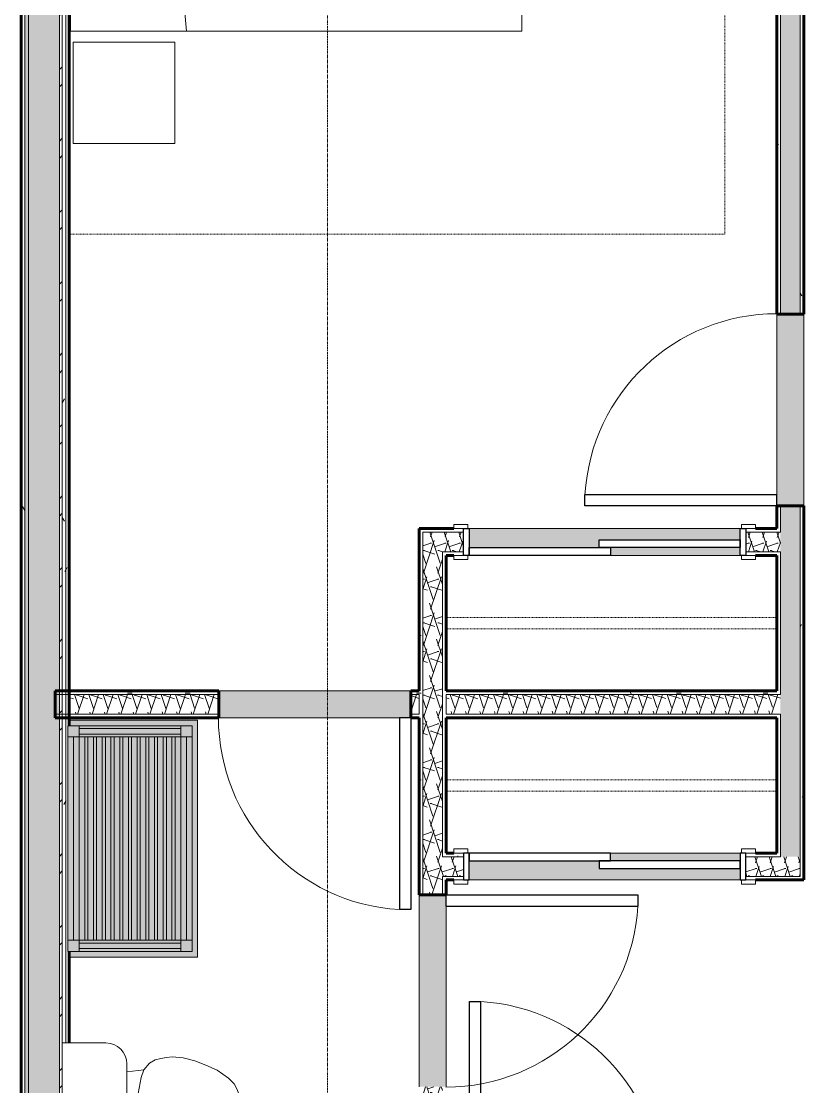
# Model space of a CAD drawing. Header units: inches. Extents: x -4169 to -1846, y 9706 to 12377.
# Drawn here: x -3208.6 to -3069.9, y 10518.5 to 10707.2 of the extents above; entities that cross this region are included whole.
import ezdxf

# ---------------------------------------------------------------- set-up
doc = ezdxf.new("R2010")
doc.units = ezdxf.units.IN
doc.header["$MEASUREMENT"] = 0
doc.linetypes.add('Dash', pattern=[0.25, 0.125, -0.125])
doc.linetypes.add('Grid Line 1_2_', pattern=[0.875, 0.5, -0.125, 0.125, -0.125])
for name, color, linetype, lineweight in [('0-1', 7, 'Continuous', 5), ('0-2', 50, 'Continuous', 18), ('A-DOOR-1', 250, 'Continuous', 9), ('A-DOOR-2', 90, 'Continuous', 30), ('A-DOOR-FRAM-1', 90, 'Continuous', 30), ('A-WALL', 113, 'Continuous', 18), ('A-WALL-1', 8, 'Continuous', 5), ('A-WALL-4', 10, 'Continuous', 60), ('A-WALL-5', 50, 'Continuous', 18), ('A-WALL-PATT-1', 250, 'Continuous', 9), ('A-WALL-PATT-2', 253, 'Continuous', 9), ('A-WALL-PATT-4', 111, 'Continuous', 9), ('I-FURN-1', 250, 'Continuous', 9), ('I-FURN-HDLN-1', 250, 'Dash', 9), ('I-WALL-2', 2, 'Continuous', 5), ('I-WALL-3', 2, 'Continuous', 60), ('P-SANR-FIXT-2', 250, 'Continuous', 9), ('Q-CASE-1', 9, 'Continuous', 9), ('Q-CASE-3', 250, 'Continuous', 9), ('Q-CASE-HDLN-1', 250, 'Dash', 9), ('S-GRID-1', 1, 'Grid Line 1_2_', 9)]:
    doc.layers.add(name, color=color, linetype=linetype, lineweight=lineweight)
pattern_1 = [(0, (0, 0), (20.48, 5.12), [0.845, -14.515, 0.845, -14.515, -81.92]), (0, (0, 0), (20.48, 5.12), [-30.72, 0.845, -29.875, 0.845, -14.515, -35.84]), (0, (0, 0), (20.48, 5.12), [-76.8, 0.845, -9.395, 0.845, -24.755]), (120, (7.68, 2.56), (-14.67405, 15.1762003), [0.845, -14.515, 0.845, -14.515, -81.92]), (120, (7.68, 2.56), (-14.67405, 15.1762003), [-30.72, 0.845, -29.875, 0.845, -14.515, -35.84]), (120, (7.68, 2.56), (-14.67405, 15.1762003), [-76.8, 0.845, -9.395, 0.845, -24.755]), (240, (10.24, 12.8), (-5.80595, -20.2962003), [0.845, -14.515, 0.845, -14.515, -81.92]), (240, (10.24, 12.8), (-5.80595, -20.2962003), [-30.72, 0.845, -29.875, 0.845, -14.515, -35.84]), (240, (10.24, 12.8), (-5.80595, -20.2962003), [-76.8, 0.845, -9.395, 0.845, -24.755])]
pattern_2 = [(161.57, (0.32, 0.32), (-2.560496185, -0.000537386), [0, -18.214, 2.022, 0]), (18.43, (-0.32, 0.32), (-2.560496185, 0.000537386), [0, -18.214, 2.022, 0]), (108.43, (0.32, 0.32), (1.27922091, -6.400876726), [6.07, -14.166]), (71.57, (-0.32, 0.32), (1.27922091, 6.400876726), [6.07, -14.166])]

# ---------------------------------------------------------------- blocks, each defined once
blk = doc.blocks.new('SWING - SINGLE - FLUSH - 2-10 x 6-8 - PRIVACY-2632540-ENLARGED RCP - 2ND FLOOR PLAN')
at = {"layer": 'A-DOOR-1'}
blk.add_arc((17, -2.37), 34.07, 180, 266.6343, dxfattribs=at)
at = {"layer": 'A-DOOR-2'}
for p, q in [((15, -2.37), (15, -36.38)), ((17, -2.37), (15, -2.37)), ((17, -2.37), (17, -36.38)), ((17, -36.38), (15, -36.38))]:
    blk.add_line(p, q, dxfattribs=at)
blk = doc.blocks.new('SLIDING - FLUSH - 4-0 x 6-8-2636080-ENLARGED RCP - 2ND FLOOR PLAN')
at = {"layer": 'A-DOOR-1'}
for p, q in [((-26.75, 3.25), (-24.25, 3.25)), ((-26.75, 2.5), (-26.75, 3.25)), ((-24.25, 2.5), (-26.75, 2.5)), ((-24.25, 3.25), (-24.25, 2.5)), ((24.25, 3.25), (26.75, 3.25)), ((24.25, 2.5), (24.25, 3.25)), ((26.75, 2.5), (24.25, 2.5)), ((26.75, 3.25), (26.75, 2.5)), ((-26.75, -2.25), (-24.25, -2.25)), ((-26.75, -3), (-26.75, -2.25)), ((-24.25, -3), (-26.75, -3)), ((-24.25, -2.25), (-24.25, -3)), ((24.25, -2.25), (26.75, -2.25)), ((24.25, -3), (24.25, -2.25)), ((26.75, -3), (24.25, -3)), ((26.75, -2.25), (26.75, -3))]:
    blk.add_line(p, q, dxfattribs=at)
at = {"layer": 'A-DOOR-2'}
for p, q in [((-1, 0.5), (24, 0.5)), ((-1, -0.88), (-1, 0.5)), ((24, 0.5), (24, -0.88)), ((-24, -0.88), (1, -0.88)), ((-24, -2.25), (-24, -0.88)), ((24, -0.88), (-1, -0.88)), ((1, -0.88), (1, -2.25)), ((1, -2.25), (-24, -2.25))]:
    blk.add_line(p, q, dxfattribs=at)
at = {"layer": 'A-DOOR-FRAM-1'}
for p, q in [((-25, 2.5), (-24, 2.5)), ((-25, -2.25), (-25, 2.5)), ((-24, 2.5), (-24, -2.25)), ((24, 2.5), (25, 2.5)), ((24, -2.25), (24, 2.5)), ((25, 2.5), (25, -2.25)), ((-24, -2.25), (-25, -2.25)), ((25, -2.25), (24, -2.25))]:
    blk.add_line(p, q, dxfattribs=at)
blk = doc.blocks.new('OD_CW_Closet - OD_CW_Closet-V4-ENLARGED RCP - 2ND FLOOR PLAN')
at = {"layer": 'Q-CASE-HDLN-1'}
for p, q in [((30.25, 24), (7.25, 24)), ((0.74, 13), (59.38, 13)), ((0.74, 11), (59.38, 11))]:
    blk.add_line(p, q, dxfattribs=at)
blk = doc.blocks.new('OD_CW_Closet - OD_CW_Closet-V5-ENLARGED RCP - 2ND FLOOR PLAN')
at = {"layer": 'Q-CASE-HDLN-1'}
for p, q in [((0.74, 13), (59.38, 13)), ((0.74, 11), (59.38, 11)), ((7.25, 0), (30.25, 0))]:
    blk.add_line(p, q, dxfattribs=at)
blk = doc.blocks.new('SLIDING - FLUSH - 4-0 x 6-8-2636079-ENLARGED RCP - 2ND FLOOR PLAN')
at = {"layer": 'A-DOOR-1'}
for p, q in [((-24.25, 3), (-26.75, 3)), ((-26.75, 3), (-26.75, 2.25)), ((-26.75, 2.25), (-24.25, 2.25)), ((-24.25, 2.25), (-24.25, 3)), ((26.75, 3), (24.25, 3)), ((24.25, 3), (24.25, 2.25)), ((24.25, 2.25), (26.75, 2.25)), ((26.75, 2.25), (26.75, 3)), ((-24.25, -2.5), (-26.75, -2.5)), ((-26.75, -2.5), (-26.75, -3.25)), ((-26.75, -3.25), (-24.25, -3.25)), ((-24.25, -3.25), (-24.25, -2.5)), ((26.75, -2.5), (24.25, -2.5)), ((24.25, -2.5), (24.25, -3.25)), ((24.25, -3.25), (26.75, -3.25)), ((26.75, -3.25), (26.75, -2.5))]:
    blk.add_line(p, q, dxfattribs=at)
at = {"layer": 'A-DOOR-2'}
for p, q in [((1, 2.25), (-24, 2.25)), ((-24, 2.25), (-24, 0.88)), ((1, 0.88), (1, 2.25)), ((-24, 0.88), (1, 0.88)), ((24, 0.88), (-1, 0.88)), ((-1, 0.88), (-1, -0.5)), ((24, -0.5), (24, 0.88)), ((-1, -0.5), (24, -0.5))]:
    blk.add_line(p, q, dxfattribs=at)
at = {"layer": 'A-DOOR-FRAM-1'}
for p, q in [((-24, 2.25), (-25, 2.25)), ((-25, 2.25), (-25, -2.5)), ((-24, -2.5), (-24, 2.25)), ((24, 2.25), (24, -2.5)), ((25, 2.25), (24, 2.25)), ((25, -2.5), (25, 2.25)), ((-25, -2.5), (-24, -2.5)), ((24, -2.5), (25, -2.5))]:
    blk.add_line(p, q, dxfattribs=at)
blk = doc.blocks.new('Bed-Standard - King 78_ x 80_-1242963-ENLARGED RCP - 2ND FLOOR PLAN')
at = {"layer": 'I-FURN-1'}
for p, q in [((49.69, 38.2), (-28.31, 38.2)), ((-28.31, 38.2), (-28.31, -41.8)), ((49.69, -41.8), (49.69, 38.2)), ((-25.31, 36.2), (-25.31, 24.2)), ((-25.31, 36.2), (46.69, 36.2)), ((46.69, 36.2), (46.69, 24.2)), ((49.69, 24.2), (-28.31, 17.63)), ((-25.31, 24.2), (46.69, 24.2)), ((-28.31, -41.8), (49.69, -41.8))]:
    blk.add_line(p, q, dxfattribs=at)
at = {"layer": 'I-FURN-HDLN-1'}
for p, q in [((-64.31, 38.2), (-64.31, -77.8)), ((73.69, -77.8), (73.69, 38.2)), ((-64.31, -77.8), (73.69, -77.8))]:
    blk.add_line(p, q, dxfattribs=at)
blk = doc.blocks.new('Table-Night Stand - 18_ x 18_ x 24_-1352623-ENLARGED RCP - 2ND FLOOR PLAN')
at = {"layer": 'I-FURN-1'}
for p, q in [((18.15, 18), (0.15, 18)), ((0.15, 18), (0.15, 0)), ((18.15, 0), (18.15, 18)), ((0.15, 0), (18.15, 0))]:
    blk.add_line(p, q, dxfattribs=at)
blk = doc.blocks.new('Toilet-Domestic-3D - Toilet-Domestic-3D-1372870-ENLARGED RCP - 2ND FLOOR PLAN')
at = {"layer": 'P-SANR-FIXT-2'}
for p, q in [((-2.74, 11), (-1.87, 11.5)), ((-1.87, 11.5), (-0.5, 12)), ((-0.5, 12), (0.5, 12)), ((0.5, 12), (1.87, 11.5)), ((1.87, 11.5), (2.74, 11)), ((-5.13, 8), (-3.74, 10)), ((-3.74, 10), (-2.74, 11)), ((2.74, 11), (3.74, 10)), ((3.74, 10), (5.13, 8)), ((-6.06, 6), (-5.13, 8)), ((5.13, 8), (6.06, 6)), ((-6.79, 4), (-6.06, 6)), ((6.06, 6), (6.79, 4)), ((-7.33, 1.99), (-6.79, 4)), ((6.79, 4), (7.33, 1.99)), ((-7.5, 0), (-7.33, 1.99)), ((7.33, 1.99), (7.5, 0)), ((-7.41, -1), (-7.5, 0)), ((-7.24, -2), (-7.41, -1)), ((7.41, -1), (7.24, -2)), ((7.5, 0), (7.41, -1)), ((-6.97, -3), (-7.24, -2)), ((-6.4, -4), (-6.97, -3)), ((6.97, -3), (6.4, -4)), ((7.24, -2), (6.97, -3)), ((-5.21, -5), (-6.4, -4)), ((-3.84, -5.5), (-5.21, -5)), ((-4.86, -8.02), (-5.21, -5)), ((-1, -6), (-3.84, -5.5)), ((3.84, -5.5), (1, -6)), ((5.21, -5), (3.84, -5.5)), ((4.86, -8.02), (5.21, -5)), ((6.4, -4), (5.21, -5)), ((1, -6), (-1, -6)), ((6.25, -8.02), (-6.25, -8.02)), ((-9.98, -11.75), (-9.98, -19.48)), ((9.98, -19.48), (9.98, -11.75)), ((-9.98, -19.48), (9.98, -19.48))]:
    blk.add_line(p, q, dxfattribs=at)
for centre, start, end in [((-6.25, -11.75), 90, 180), ((6.25, -11.75), 0, 90)]:
    blk.add_arc(centre, 3.73, start, end, dxfattribs=at)
blk = doc.blocks.new('Bath Vanity - Bath Vanity 42_-2551081-ENLARGED RCP - 2ND FLOOR PLAN')
at = {"layer": 'Q-CASE-1'}
h = blk.add_hatch(color=256, dxfattribs=at)
h.paths.add_polyline_path([(20.74, -1.25), (20.74, -23), (-19.26, -23), (-19.26, -1.25), (-20.26, -1.25), (-20.26, -24), (21.74, -24), (21.74, -1.25)], flags=0)
h.paths.add_polyline_path([(8.44, -2), (-17.26, -2), (-17.26, -3), (18.74, -3), (18.74, -2)], flags=0)
h.paths.add_polyline_path([(8.44, -4), (-17.26, -4), (-17.26, -4.55), (18.74, -4.55), (18.74, -4)], flags=0)
h.paths.add_polyline_path([(8.44, -5.55), (-17.26, -5.55), (-17.26, -6.09), (18.74, -6.09), (18.74, -5.55)], flags=0)
h.paths.add_polyline_path([(-17.26, -7.09), (-17.26, -7.64), (18.74, -7.64), (18.74, -7.09), (8.44, -7.09)], flags=0)
h.paths.add_polyline_path([(18.74, -8.64), (-17.26, -8.64), (-17.26, -9.18), (18.74, -9.18)], flags=0)
h.paths.add_polyline_path([(18.74, -10.18), (-17.26, -10.18), (-17.26, -10.73), (18.74, -10.73)], flags=0)
h.paths.add_polyline_path([(8.44, -11.73), (-17.26, -11.73), (-17.26, -12.27), (18.74, -12.27), (18.74, -11.73)], flags=0)
h.paths.add_polyline_path([(-17.26, -13.27), (-17.26, -13.82), (18.74, -13.82), (18.74, -13.27), (8.44, -13.27)], flags=0)
h.paths.add_polyline_path([(18.74, -14.82), (-17.26, -14.82), (-17.26, -15.36), (18.74, -15.36)], flags=0)
h.paths.add_polyline_path([(18.74, -16.36), (-17.26, -16.36), (-17.26, -16.91), (18.74, -16.91)], flags=0)
h.paths.add_polyline_path([(-17.2, -17.91), (-17.26, -17.91), (-17.26, -18.45), (18.74, -18.45), (18.74, -17.91), (8.44, -17.91)], flags=0)
h.paths.add_polyline_path([(18.74, -19.45), (-17.26, -19.45), (-17.26, -20), (18.74, -20)], flags=0)
h.paths.add_polyline_path([(8.44, -21), (-17.26, -21), (-17.26, -22), (18.74, -22), (18.74, -21)], flags=0)
h = blk.add_hatch(color=256, dxfattribs=at)
h.paths.add_polyline_path([(-19.26, -1), (-19.26, -3), (-17.26, -3), (-17.26, -1)], flags=0)
h.paths.add_polyline_path([(18.74, -1), (18.74, -3), (20.74, -3), (20.74, -1)], flags=0)
h.paths.add_polyline_path([(-18.76, -21), (-19.26, -21), (-19.26, -23), (-17.26, -23), (-17.26, -21), (-17.76, -21)], flags=0)
h.paths.add_polyline_path([(20.74, -21), (18.74, -21), (18.74, -23), (20.74, -23), (20.74, -22)], flags=0)
for points in [[(8.44, -1), (-17.26, -1), (-17.26, -2), (18.74, -2), (18.74, -1)], [(-19.26, -3), (-19.26, -21), (-18.76, -21), (-18.76, -3)], [(-17.76, -3), (-18.76, -3), (-18.76, -21), (-17.76, -21), (-17.76, -4)], [(-17.76, -3), (-17.76, -21), (-17.26, -21), (-17.26, -3)], [(8.44, -3), (-17.26, -3), (-17.26, -4), (18.74, -4), (18.74, -3)], [(18.74, -3), (18.74, -21), (19.24, -21), (19.24, -3)], [(20.24, -3), (19.24, -3), (19.24, -21), (20.24, -21), (20.24, -4)], [(20.74, -3), (20.24, -3), (20.24, -21), (20.74, -21), (20.74, -4)], [(8.44, -4.55), (-17.26, -4.55), (-17.26, -5.55), (18.74, -5.55), (18.74, -4.55)], [(8.44, -6.09), (-17.26, -6.09), (-17.26, -7.09), (18.74, -7.09), (18.74, -6.09)], [(8.44, -7.64), (-17.26, -7.64), (-17.26, -8.64), (18.74, -8.64), (18.74, -7.64)], [(8.44, -9.18), (-17.26, -9.18), (-17.26, -10.18), (18.74, -10.18), (18.74, -9.18)], [(18.74, -10.73), (-17.26, -10.73), (-17.26, -11.73), (18.74, -11.73), (18.74, -11.19)], [(-17.26, -12.27), (-17.26, -13.27), (18.74, -13.27), (18.74, -12.27), (8.44, -12.27)], [(8.44, -13.82), (-17.26, -13.82), (-17.26, -14.82), (18.74, -14.82), (18.74, -13.82)], [(8.44, -15.36), (-17.26, -15.36), (-17.26, -16.36), (18.74, -16.36), (18.74, -15.36)], [(8.44, -16.91), (-17.26, -16.91), (-17.26, -17.91), (18.74, -17.91), (18.74, -16.91)], [(-17.26, -18.45), (-17.26, -19.45), (18.74, -19.45), (18.74, -18.45), (-16.93, -18.45)], [(-17.26, -20), (-17.26, -21), (18.74, -21), (18.74, -20), (-16.16, -20)], [(-17.26, -22), (-17.26, -23), (18.74, -23), (18.74, -22), (-15.16, -22)]]:
    blk.add_hatch(color=256, dxfattribs=at).paths.add_polyline_path(points, flags=0)
at = {"layer": 'Q-CASE-3'}
for p, q in [((-20.26, -24), (-20.26, -1.25)), ((-19.26, -3), (-19.26, -1)), ((-19.26, -1), (-17.26, -1)), ((18.74, -1), (-17.26, -1)), ((-17.26, -1), (-17.26, -3)), ((18.74, -3), (18.74, -1)), ((18.74, -1), (20.74, -1)), ((20.74, -1), (20.74, -3)), ((21.74, -1.25), (21.74, -24)), ((-19.26, -3), (-19.26, -21)), ((-17.26, -3), (-19.26, -3)), ((-18.76, -3), (-18.76, -21)), ((-17.76, -3), (-17.76, -21)), ((18.74, -2), (-17.26, -2)), ((18.74, -3), (-17.26, -3)), ((-17.26, -3), (-17.26, -21)), ((18.74, -3), (18.74, -21)), ((20.74, -3), (18.74, -3)), ((19.24, -3), (19.24, -21)), ((20.24, -3), (20.24, -21)), ((20.74, -3), (20.74, -21)), ((-17.26, -4), (18.74, -4)), ((18.74, -4.55), (-17.26, -4.55)), ((-17.26, -5.55), (18.74, -5.55)), ((18.74, -6.09), (-17.26, -6.09)), ((-17.26, -7.09), (18.74, -7.09)), ((18.74, -7.64), (-17.26, -7.64)), ((-17.26, -8.64), (18.74, -8.64)), ((18.74, -9.18), (-17.26, -9.18)), ((-17.26, -10.18), (18.74, -10.18)), ((18.74, -10.73), (-17.26, -10.73)), ((-17.26, -11.73), (18.74, -11.73)), ((18.74, -12.27), (-17.26, -12.27)), ((-17.26, -13.27), (18.74, -13.27)), ((18.74, -13.82), (-17.26, -13.82)), ((-17.26, -14.82), (18.74, -14.82)), ((18.74, -15.36), (-17.26, -15.36)), ((-17.26, -16.36), (18.74, -16.36)), ((18.74, -16.91), (-17.26, -16.91)), ((-17.26, -17.91), (18.74, -17.91)), ((18.74, -18.45), (-17.26, -18.45)), ((-17.26, -19.45), (18.74, -19.45)), ((18.74, -20), (-17.26, -20)), ((-19.26, -23), (-19.26, -21)), ((-19.26, -21), (-17.26, -21)), ((-17.26, -21), (18.74, -21)), ((-17.26, -21), (-17.26, -23)), ((18.74, -22), (-17.26, -22)), ((18.74, -23), (18.74, -21)), ((18.74, -21), (20.74, -21)), ((20.74, -21), (20.74, -23)), ((21.74, -24), (-20.26, -24)), ((-17.26, -23), (-19.26, -23)), ((18.74, -23), (-17.26, -23)), ((20.74, -23), (18.74, -23))]:
    blk.add_line(p, q, dxfattribs=at)
blk = doc.blocks.new('CTR - 1st Phase - Unit Layouts_rvt-1-ENLARGED RCP - 2ND FLOOR PLAN')
at = {"layer": 'A-WALL-1'}
for points in [[(-3070.55, 10621.34), (-3069.92, 10621.34), (-3069.92, 10655.34), (-3074.67, 10655.34), (-3074.67, 10621.34), (-3074.05, 10621.34)], [(-3142.15, 10583.84), (-3139.57, 10583.84), (-3139.57, 10588.59), (-3173.57, 10588.59), (-3173.57, 10583.84), (-3160.29, 10583.84)], [(-3133.31, 10518.46), (-3133.31, 10552.46), (-3138.06, 10552.46), (-3138.06, 10518.46), (-3133.94, 10518.46)]]:
    blk.add_hatch(color=256, dxfattribs=at).paths.add_polyline_path(points, flags=0)
h = blk.add_hatch(color=256, dxfattribs=at)
h.paths.add_polyline_path([(-3104.19, 10612.59), (-3081.19, 10612.59), (-3081.19, 10613.96), (-3104.19, 10613.96)], flags=0)
h.paths.add_polyline_path([(-3126.52, 10613.96), (-3106.19, 10613.96), (-3106.19, 10615.34), (-3081.19, 10615.34), (-3081.19, 10617.34), (-3129.19, 10617.34), (-3129.19, 10613.96)], flags=0)
h = blk.add_hatch(color=256, dxfattribs=at)
h.paths.add_polyline_path([(-3106.19, 10555.09), (-3081.19, 10555.09), (-3081.19, 10557.09), (-3106.19, 10557.09), (-3106.19, 10558.46), (-3129.19, 10558.46), (-3129.19, 10555.09), (-3111.11, 10555.09)], flags=0)
h.paths.add_polyline_path([(-3104.19, 10558.46), (-3081.19, 10558.46), (-3081.19, 10559.84), (-3104.19, 10559.84)], flags=0)
at = {"layer": 'A-WALL-PATT-1'}
h = blk.add_hatch(dxfattribs=at)
h.set_pattern_fill('FP_1', color=256, style=0, pattern_type=2)
h.set_pattern_definition(pattern_1)
h.paths.add_polyline_path([(-3074.05, 10559.84), (-3074.05, 10584.46), (-3074.67, 10584.46), (-3074.67, 10559.84)], flags=0)
h.paths.add_polyline_path([(-3074.67, 10587.96), (-3074.05, 10587.96), (-3074.05, 10613.21), (-3074.67, 10613.21), (-3074.67, 10588.59)], flags=0)
h.paths.add_polyline_path([(-3074.67, 10616.71), (-3074.05, 10616.71), (-3074.05, 10621.34), (-3074.67, 10621.34), (-3074.67, 10617.34)], flags=0)
h.paths.add_polyline_path([(-3074.67, 10655.34), (-3074.05, 10655.34), (-3074.05, 10843.14), (-3074.67, 10843.14), (-3074.67, 10671.41)], flags=0)
h = blk.add_hatch(dxfattribs=at)
h.set_pattern_fill('FP_1', color=256, style=0, pattern_type=2)
h.set_pattern_definition(pattern_1)
h.paths.add_polyline_path([(-3069.92, 10555.71), (-3069.92, 10621.34), (-3070.55, 10621.34), (-3070.55, 10555.71)], flags=0)
h.paths.add_polyline_path([(-3069.92, 10655.34), (-3069.92, 10843.14), (-3070.55, 10843.14), (-3070.55, 10655.34)], flags=0)
h = blk.add_hatch(dxfattribs=at)
h.set_pattern_fill('FP_1', color=256, style=0, pattern_type=2)
h.set_pattern_definition(pattern_1)
h.paths.add_polyline_path([(-3138.06, 10458.16), (-3137.44, 10458.16), (-3137.44, 10518.46), (-3138.06, 10518.46), (-3138.06, 10459.77)], flags=0)
h.paths.add_polyline_path([(-3137.44, 10552.46), (-3137.44, 10617.34), (-3138.06, 10617.34), (-3138.06, 10552.46)], flags=0)
h = blk.add_hatch(dxfattribs=at)
h.set_pattern_fill('FP_1', color=256, style=0, pattern_type=2)
h.set_pattern_definition(pattern_1)
h.paths.add_polyline_path([(-3133.94, 10458.16), (-3133.31, 10458.16), (-3133.31, 10495.41), (-3133.94, 10495.41), (-3133.94, 10459.16)], flags=0)
h.paths.add_polyline_path([(-3133.31, 10498.91), (-3133.31, 10518.46), (-3133.94, 10518.46), (-3133.94, 10498.91)], flags=0)
h.paths.add_polyline_path([(-3133.31, 10552.46), (-3133.31, 10555.71), (-3133.94, 10555.71), (-3133.94, 10552.46)], flags=0)
h.paths.add_polyline_path([(-3133.94, 10559.21), (-3133.31, 10559.21), (-3133.31, 10613.21), (-3133.94, 10613.21), (-3133.94, 10570.86)], flags=0)
h = blk.add_hatch(dxfattribs=at)
h.set_pattern_fill('FP_1', color=256, style=0, pattern_type=2)
h.set_pattern_definition(pattern_1)
h.paths.add_polyline_path([(-3126.52, 10587.96), (-3074.67, 10587.96), (-3074.67, 10588.59), (-3133.31, 10588.59), (-3133.31, 10587.96)], flags=0)
h.paths.add_polyline_path([(-3139.57, 10587.96), (-3138.06, 10587.96), (-3138.06, 10588.59), (-3139.57, 10588.59)], flags=0)
h.paths.add_polyline_path([(-3200.07, 10587.96), (-3173.57, 10587.96), (-3173.57, 10588.59), (-3200.07, 10588.59), (-3200.07, 10588.02)], flags=0)
h = blk.add_hatch(dxfattribs=at)
h.set_pattern_fill('FP_1', color=256, style=0, pattern_type=2)
h.set_pattern_definition(pattern_1)
h.paths.add_polyline_path([(-3104.19, 10583.84), (-3074.67, 10583.84), (-3074.67, 10584.46), (-3133.31, 10584.46), (-3133.31, 10583.84), (-3126.52, 10583.84)], flags=0)
h.paths.add_polyline_path([(-3138.06, 10583.84), (-3138.06, 10584.46), (-3139.57, 10584.46), (-3139.57, 10583.84)], flags=0)
h.paths.add_polyline_path([(-3200.07, 10583.84), (-3173.57, 10583.84), (-3173.57, 10584.46), (-3200.07, 10584.46), (-3200.07, 10583.89)], flags=0)
h = blk.add_hatch(dxfattribs=at)
h.set_pattern_fill('FP_1', color=256, style=0, pattern_type=2)
h.set_pattern_definition(pattern_1)
h.paths.add_polyline_path([(-3080.19, 10559.21), (-3074.05, 10559.21), (-3074.05, 10559.84), (-3080.19, 10559.84)], flags=0)
h.paths.add_polyline_path([(-3130.19, 10559.21), (-3130.19, 10559.84), (-3133.31, 10559.84), (-3133.31, 10559.21), (-3131.94, 10559.21)], flags=0)
at = {"layer": 'A-WALL-PATT-2'}
h = blk.add_hatch(dxfattribs=at)
h.set_pattern_fill('FP_2', color=256, style=0, pattern_type=2)
h.set_pattern_definition(pattern_2)
h.paths.add_polyline_path([(-3070.55, 10559.21), (-3070.55, 10621.34), (-3074.05, 10621.34), (-3074.03, 10559.21)], flags=0)
h.paths.add_polyline_path([(-3074.05, 10655.34), (-3070.55, 10655.34), (-3070.55, 10843.14), (-3074.05, 10843.14), (-3074.05, 10671.41)], flags=0)
h = blk.add_hatch(dxfattribs=at)
h.set_pattern_fill('FP_2', color=256, style=0, pattern_type=2)
h.set_pattern_definition(pattern_2)
h.paths.add_polyline_path([(-3137.44, 10457.54), (-3133.94, 10457.54), (-3133.94, 10518.46), (-3137.44, 10518.46), (-3137.44, 10459.68)], flags=0)
h.paths.add_polyline_path([(-3133.94, 10552.46), (-3133.94, 10616.71), (-3137.44, 10616.71), (-3137.44, 10552.46)], flags=0)
h = blk.add_hatch(dxfattribs=at)
h.set_pattern_fill('FP_2', color=256, style=0, pattern_type=2)
h.set_pattern_definition(pattern_2)
h.paths.add_polyline_path([(-3074.67, 10613.21), (-3074.05, 10613.21), (-3074.05, 10616.71), (-3080.19, 10616.71), (-3080.19, 10613.21)], flags=0)
h.paths.add_polyline_path([(-3133.31, 10613.21), (-3130.19, 10613.21), (-3130.19, 10616.71), (-3133.94, 10616.71), (-3133.94, 10613.21)], flags=0)
h = blk.add_hatch(dxfattribs=at)
h.set_pattern_fill('FP_2', color=256, style=0, pattern_type=2)
h.set_pattern_definition(pattern_2)
h.paths.add_polyline_path([(-3133.31, 10584.46), (-3074.05, 10584.46), (-3074.05, 10587.96), (-3133.31, 10587.96)], flags=0)
h.paths.add_polyline_path([(-3138.06, 10584.46), (-3138.06, 10587.96), (-3139.57, 10587.96), (-3139.57, 10584.46)], flags=0)
h.paths.add_polyline_path([(-3177.32, 10584.46), (-3173.57, 10584.46), (-3173.57, 10587.96), (-3200.07, 10587.96), (-3200.07, 10584.46), (-3184.69, 10584.46)], flags=0)
h = blk.add_hatch(dxfattribs=at)
h.set_pattern_fill('FP_2', color=256, style=0, pattern_type=2)
h.set_pattern_definition(pattern_2)
h.paths.add_polyline_path([(-3070.55, 10555.71), (-3070.55, 10559.21), (-3080.19, 10559.21), (-3080.19, 10555.71), (-3074.05, 10555.71)], flags=0)
h.paths.add_polyline_path([(-3130.19, 10555.71), (-3130.19, 10559.21), (-3133.94, 10559.21), (-3133.94, 10555.71), (-3133.31, 10555.71)], flags=0)
at = {"layer": 'A-WALL-4'}
for p, q in [((-3074.67, 10655.34), (-3074.67, 10843.14)), ((-3069.92, 10843.14), (-3069.92, 10655.34)), ((-3069.92, 10655.34), (-3074.67, 10655.34)), ((-3074.67, 10617.34), (-3074.67, 10621.34)), ((-3074.67, 10621.34), (-3069.92, 10621.34)), ((-3069.92, 10621.34), (-3069.92, 10559.84)), ((-3138.06, 10588.59), (-3138.06, 10617.34)), ((-3138.06, 10617.34), (-3137.44, 10617.34)), ((-3137.44, 10617.34), (-3133.31, 10617.34)), ((-3133.31, 10617.34), (-3131.94, 10617.34)), ((-3078.44, 10617.34), (-3074.67, 10617.34)), ((-3133.31, 10612.59), (-3133.31, 10588.59)), ((-3131.94, 10612.59), (-3133.31, 10612.59)), ((-3074.67, 10612.59), (-3078.44, 10612.59)), ((-3074.67, 10588.59), (-3074.67, 10612.59)), ((-3202.57, 10588.59), (-3173.57, 10588.59)), ((-3202.57, 10583.84), (-3202.57, 10588.59)), ((-3173.57, 10588.59), (-3173.57, 10583.84)), ((-3139.57, 10588.59), (-3138.06, 10588.59)), ((-3139.57, 10583.84), (-3139.57, 10588.59)), ((-3133.31, 10588.59), (-3074.67, 10588.59)), ((-3173.57, 10583.84), (-3202.57, 10583.84)), ((-3138.06, 10583.84), (-3139.57, 10583.84)), ((-3138.06, 10552.46), (-3138.06, 10583.84)), ((-3133.31, 10583.84), (-3133.31, 10559.84)), ((-3074.67, 10583.84), (-3133.31, 10583.84)), ((-3074.67, 10559.84), (-3074.67, 10583.84)), ((-3133.31, 10559.84), (-3131.94, 10559.84)), ((-3078.44, 10559.84), (-3074.67, 10559.84)), ((-3069.92, 10559.84), (-3069.92, 10555.71)), ((-3131.94, 10555.09), (-3133.31, 10555.09)), ((-3133.31, 10555.09), (-3133.31, 10552.46)), ((-3069.92, 10555.09), (-3078.44, 10555.09)), ((-3069.92, 10555.71), (-3069.92, 10555.09)), ((-3133.31, 10552.46), (-3138.06, 10552.46))]:
    blk.add_line(p, q, dxfattribs=at)
at = {"layer": 'A-WALL-5'}
for p, q in [((-3074.05, 10843.14), (-3074.05, 10655.34)), ((-3070.55, 10843.14), (-3070.55, 10655.34)), ((-3074.67, 10655.34), (-3074.67, 10621.34)), ((-3069.92, 10621.34), (-3069.92, 10655.34)), ((-3074.05, 10621.34), (-3074.05, 10616.71)), ((-3070.55, 10621.34), (-3070.55, 10559.84)), ((-3081.19, 10617.34), (-3129.19, 10617.34)), ((-3137.44, 10552.46), (-3137.44, 10616.71)), ((-3133.94, 10616.71), (-3137.44, 10616.71)), ((-3133.31, 10616.71), (-3133.94, 10616.71)), ((-3130.19, 10616.71), (-3133.31, 10616.71)), ((-3074.67, 10616.71), (-3080.19, 10616.71)), ((-3074.67, 10616.71), (-3074.05, 10616.71)), ((-3133.94, 10559.21), (-3133.94, 10613.21)), ((-3133.31, 10613.21), (-3133.94, 10613.21)), ((-3130.19, 10613.21), (-3133.31, 10613.21)), ((-3074.67, 10613.21), (-3080.19, 10613.21)), ((-3074.67, 10613.21), (-3074.05, 10613.21)), ((-3074.05, 10613.21), (-3074.05, 10587.96)), ((-3104.19, 10612.59), (-3081.19, 10612.59)), ((-3139.57, 10588.59), (-3173.57, 10588.59)), ((-3173.57, 10587.96), (-3202.57, 10587.96)), ((-3138.06, 10587.96), (-3139.57, 10587.96)), ((-3138.06, 10584.46), (-3138.06, 10587.96)), ((-3138.06, 10587.96), (-3138.06, 10584.46)), ((-3133.31, 10587.96), (-3133.31, 10584.46)), ((-3074.67, 10587.96), (-3133.31, 10587.96)), ((-3133.31, 10584.46), (-3133.31, 10587.96)), ((-3074.67, 10587.96), (-3074.05, 10587.96)), ((-3173.57, 10584.46), (-3202.57, 10584.46)), ((-3173.57, 10583.84), (-3139.57, 10583.84)), ((-3138.06, 10584.46), (-3139.57, 10584.46)), ((-3074.67, 10584.46), (-3133.31, 10584.46)), ((-3074.67, 10584.46), (-3074.05, 10584.46)), ((-3074.05, 10584.46), (-3074.05, 10559.84)), ((-3133.31, 10559.21), (-3133.94, 10559.21)), ((-3133.31, 10559.21), (-3130.19, 10559.21)), ((-3081.19, 10559.84), (-3104.19, 10559.84)), ((-3080.19, 10559.21), (-3074.05, 10559.21)), ((-3074.05, 10559.21), (-3074.05, 10559.84)), ((-3070.55, 10559.21), (-3070.55, 10559.84)), ((-3070.55, 10555.71), (-3070.55, 10559.21)), ((-3133.31, 10555.71), (-3133.94, 10555.71)), ((-3133.94, 10552.46), (-3133.94, 10555.71)), ((-3133.31, 10555.71), (-3130.19, 10555.71)), ((-3129.19, 10555.09), (-3081.19, 10555.09)), ((-3080.19, 10555.71), (-3070.55, 10555.71)), ((-3138.06, 10552.46), (-3138.06, 10518.46)), ((-3133.31, 10518.46), (-3133.31, 10552.46))]:
    blk.add_line(p, q, dxfattribs=at)
at = {"layer": '0-2'}
for name, p, rotation in [('Bed-Standard - King 78_ x 80_-1242963-ENLARGED RCP - 2ND FLOOR PLAN', (-3161.68, 10733.78), 89.99999999994073), ('Table-Night Stand - 18_ x 18_ x 24_-1352623-ENLARGED RCP - 2ND FLOOR PLAN', (-3181.39, 10685.39), 89.99999999994073), ('SWING - SINGLE - FLUSH - 2-10 x 6-8 - PRIVACY-2632540-ENLARGED RCP - 2ND FLOOR PLAN', (-3072.3, 10638.34), 269.9999999999845), ('OD_CW_Closet - OD_CW_Closet-V5-ENLARGED RCP - 2ND FLOOR PLAN', (-3073.94, 10612.59), 180), ('Bath Vanity - Bath Vanity 42_-2551081-ENLARGED RCP - 2ND FLOOR PLAN', (-3201.32, 10561.68), 89.99999999996558), ('OD_CW_Closet - OD_CW_Closet-V4-ENLARGED RCP - 2ND FLOOR PLAN', (-3073.94, 10583.84), 180), ('SWING - SINGLE - FLUSH - 2-10 x 6-8 - PRIVACY-2632540-ENLARGED RCP - 2ND FLOOR PLAN', (-3135.69, 10535.46), 89.99999999998012), ('SWING - SINGLE - FLUSH - 2-10 x 6-8 - PRIVACY-2632540-ENLARGED RCP - 2ND FLOOR PLAN', (-3112.12, 10497.16), 180), ('Toilet-Domestic-3D - Toilet-Domestic-3D-1372870-ENLARGED RCP - 2ND FLOOR PLAN', (-3181.85, 10516.24), 269.9999999999782)]:
    blk.add_blockref(name, p, dxfattribs=dict(at, rotation=rotation))
for name, p in [('SLIDING - FLUSH - 4-0 x 6-8-2636080-ENLARGED RCP - 2ND FLOOR PLAN', (-3105.19, 10614.84)), ('SWING - SINGLE - FLUSH - 2-10 x 6-8 - PRIVACY-2632540-ENLARGED RCP - 2ND FLOOR PLAN', (-3156.57, 10586.21)), ('SLIDING - FLUSH - 4-0 x 6-8-2636079-ENLARGED RCP - 2ND FLOOR PLAN', (-3105.19, 10557.59))]:
    blk.add_blockref(name, p, dxfattribs=at)
blk = doc.blocks.new('CTR - 1st Phase - Shell_rvt-1-ENLARGED RCP - 2ND FLOOR PLAN')
at = {"layer": 'S-GRID-1'}
blk.add_line((-3154.32, 9836.18), (-3154.32, 12344.54), dxfattribs=at)

msp = doc.modelspace()

# ---------------------------------------------------------------- hatches: boundary and pattern name
at = {"layer": 'A-WALL-PATT-4'}
h = msp.add_hatch(dxfattribs=at)
h.set_pattern_fill('FP_1', color=256, style=0, pattern_type=2)
h.set_pattern_definition(pattern_1)
h.paths.add_polyline_path([(-3207.95, 10476.16), (-3207.97, 10727.77), (-3208.57, 10727.77), (-3208.57, 10476.16), (-3208.45, 10476.16)], flags=0)
h.paths.add_polyline_path([(-3208.57, 10799.77), (-3207.95, 10799.77), (-3207.95, 10843.14), (-3208.57, 10843.14), (-3208.57, 10832.27)], flags=0)
h = msp.add_hatch(dxfattribs=at)
h.set_pattern_fill('FP_2', color=256, style=0, pattern_type=2)
h.set_pattern_definition(pattern_2)
h.paths.add_polyline_path([(-3207.32, 10475.54), (-3201.82, 10475.54), (-3201.82, 10843.14), (-3207.32, 10843.14), (-3207.32, 10476.16)], flags=0)
h = msp.add_hatch(dxfattribs=at)
h.set_pattern_fill('FP_38', color=256, style=0, pattern_type=2)
h.set_pattern_definition([(45, (0, 0), (-6.335677, 6.335677), []), (45, (0, 9.6), (-6.335677, 6.335677), [])])
h.paths.add_polyline_path([(-3201.82, 10475.54), (-3201.32, 10475.54), (-3201.32, 10843.14), (-3201.82, 10843.14), (-3201.82, 10476.16)], flags=0)
h = msp.add_hatch(dxfattribs=at)
h.set_pattern_fill('FP_1', color=256, style=0, pattern_type=2)
h.set_pattern_definition(pattern_1)
h.paths.add_polyline_path([(-3201.32, 10475.54), (-3200.7, 10475.54), (-3200.7, 10506.26), (-3201.32, 10506.26), (-3201.32, 10475.54)], flags=0)
h.paths.add_polyline_path([(-3201.32, 10526.21), (-3200.7, 10526.21), (-3200.7, 10843.14), (-3201.32, 10843.14), (-3201.32, 10536.82)], flags=0)
h = msp.add_hatch(dxfattribs=at)
h.set_pattern_fill('FP_1', color=256, style=0, pattern_type=2)
h.set_pattern_definition(pattern_1)
h.paths.add_polyline_path([(-3200.07, 10476.16), (-3200.07, 10506.26), (-3200.7, 10506.26), (-3200.7, 10476.16)], flags=0)
h.paths.add_polyline_path([(-3200.7, 10526.21), (-3200.07, 10526.21), (-3200.07, 10542.41), (-3200.32, 10542.41), (-3200.32, 10582.41), (-3200.07, 10582.41), (-3200.07, 10843.14), (-3200.7, 10843.14), (-3200.7, 10535.96)], flags=0)
at = {"layer": 'I-WALL-2'}
h = msp.add_hatch(color=256, dxfattribs=at)
h.paths.add_polyline_path([(-3207.95, 10475.54), (-3207.32, 10475.54), (-3207.32, 10727.77), (-3207.95, 10727.76), (-3207.95, 10476.16)], flags=0)
h.paths.add_polyline_path([(-3207.45, 10799.77), (-3207.32, 10799.77), (-3207.32, 10843.14), (-3207.95, 10843.14), (-3207.95, 10799.77), (-3207.87, 10799.77)], flags=0)

# ---------------------------------------------------------------- linework, layer by layer
at = {"layer": 'A-WALL'}
for p, q in [((-3201.82, 10475.54), (-3201.82, 10843.14)), ((-3201.32, 10526.21), (-3201.32, 10843.14)), ((-3200.7, 10526.21), (-3200.7, 10843.14)), ((-3207.95, 10475.54), (-3207.95, 10727.77)), ((-3207.32, 10475.54), (-3207.32, 10727.77))]:
    msp.add_line(p, q, dxfattribs=at)
at = {"layer": 'I-WALL-3'}
for p, q in [((-3200.07, 10843.14), (-3200.07, 10582.41)), ((-3208.57, 10476.16), (-3208.57, 10727.77)), ((-3200.07, 10542.41), (-3200.07, 10526.21))]:
    msp.add_line(p, q, dxfattribs=at)

# ---------------------------------------------------------------- block references
at = {"layer": '0-1'}
for name in ['CTR - 1st Phase - Shell_rvt-1-ENLARGED RCP - 2ND FLOOR PLAN', 'CTR - 1st Phase - Unit Layouts_rvt-1-ENLARGED RCP - 2ND FLOOR PLAN']:
    msp.add_blockref(name, (0, 0), dxfattribs=at)

doc.saveas('drawing.dxf')
